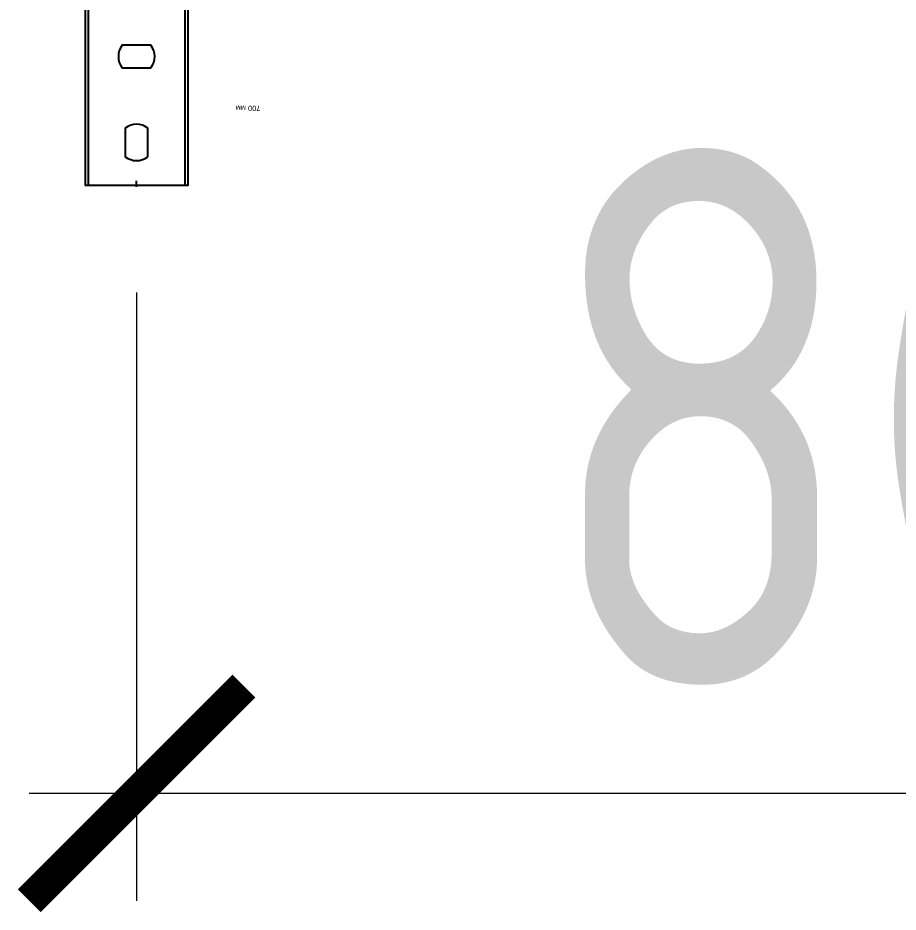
# Model space of a CAD drawing. Header units: millimetres. Extents: x -42533 to 645315, y 3457 to 82611.
# Drawn here: x 27924.5 to 28334.7, y 43406.9 to 43823.7 of the extents above; entities that cross this region are included whole.
import ezdxf
from ezdxf.enums import TextEntityAlignment as Align

# ---------------------------------------------------------------- set-up
doc = ezdxf.new("R2018")
doc.units = ezdxf.units.MM
doc.layers.add('00_00_потолок_Панели из стали', color=7, linetype='Continuous')
doc.layers.add('ЭОМ_Лотки рабочие', color=5, linetype='Continuous')
doc.styles.get("Standard").update_dxf_attribs({"font": 'arial.ttf'})
doc.styles.add('М2', font='isocpeur.ttf', dxfattribs={"width": 0.8})
doc.dimstyles.new('М2-100', dxfattribs={"dimtxt": 250, "dimasz": 100, "dimexe": 50, "dimexo": 50, "dimgap": 50, "dimtad": 1, "dimdec": 0, "dimzin": 1, "dimtxsty": 'М2', "dimblk": 'ARCHTICK', "dimcen": 2.5, "dimdle": 50, "dimclre": 256, "dimclrt": 256, "dimadec": 0, "dimazin": 0, "dimtfac": 1, "dimtdec": 0, "dimtix": 1, "dimtmove": 1, "dimatfit": 3, "dimldrblk": 'NONE', "dimfxl": 1, "dimtolj": 1, "dimlwd": 9, "dimlwe": 9, "dimarcsym": 1})

# ---------------------------------------------------------------- blocks, each defined once
blk = doc.blocks.new('*U45')
at = {"color": 0, "linetype": 'ByBlock', "lineweight": -2}
for points in [[(24, -700), (24, 0), (-24, 0), (-24, -700)], [(-22.5, -700), (-22.5, 0)], [(22.5, -700), (22.5, 0)], [(-24, -700), (24, -700)]]:
    blk.add_lwpolyline(points, dxfattribs=at)
at = {"color": 254, "transparency": 33554483}
blk.add_lwpolyline([(0, 0.66), (0, -2.16)], dxfattribs=at)
at = {"color": 0, "linetype": 'ByBlock', "lineweight": -2}
for points in [[(-5.25, -13.32), (-5.25, -26.68, 0.345739), (5.25, -26.68), (5.25, -13.32, 0.345739)], [(-6.68, -54.75, 0.345739), (-6.68, -65.25), (6.68, -65.25, 0.345739), (6.68, -54.75)], [(-5.25, -93.32), (-5.25, -106.68, 0.345739), (5.25, -106.68), (5.25, -93.32, 0.345739)], [(-6.68, -134.75, 0.345739), (-6.68, -145.25), (6.68, -145.25, 0.345739), (6.68, -134.75)], [(-5.25, -173.32), (-5.25, -186.68, 0.345739), (5.25, -186.68), (5.25, -173.32, 0.345739)], [(-6.68, -214.75, 0.345739), (-6.68, -225.25), (6.68, -225.25, 0.345739), (6.68, -214.75)], [(-5.25, -253.32), (-5.25, -266.68, 0.345739), (5.25, -266.68), (5.25, -253.32, 0.345739)], [(-6.68, -294.75, 0.345739), (-6.68, -305.25), (6.68, -305.25, 0.345739), (6.68, -294.75)], [(-5.25, -333.32), (-5.25, -346.68, 0.345739), (5.25, -346.68), (5.25, -333.32, 0.345739)], [(-6.68, -374.75, 0.345739), (-6.68, -385.25), (6.68, -385.25, 0.345739), (6.68, -374.75)], [(-5.25, -413.32), (-5.25, -426.68, 0.345739), (5.25, -426.68), (5.25, -413.32, 0.345739)], [(-6.68, -454.75, 0.345739), (-6.68, -465.25), (6.68, -465.25, 0.345739), (6.68, -454.75)], [(-5.25, -493.32), (-5.25, -506.68, 0.345739), (5.25, -506.68), (5.25, -493.32, 0.345739)], [(-6.68, -534.75, 0.345739), (-6.68, -545.25), (6.68, -545.25, 0.345739), (6.68, -534.75)], [(-5.25, -573.32), (-5.25, -586.68, 0.345739), (5.25, -586.68), (5.25, -573.32, 0.345739)], [(-6.68, -614.75, 0.345739), (-6.68, -625.25), (6.68, -625.25, 0.345739), (6.68, -614.75)], [(-5.25, -653.32), (-5.25, -666.68, 0.345739), (5.25, -666.68), (5.25, -653.32, 0.345739)]]:
    blk.add_lwpolyline(points, format="xyb", close=True, dxfattribs=at)
at = {"flags": 9}
for tag, p in [('НАИМЕНОВАНИЕ', (-58.16, -19.4)), ('АРТИКУЛ', (-58.87, -24.46)), ('ПРИМЕЧАНИЕ', (-58.33, -30.8))]:
    blk.add_attdef(tag, p, '', height=2.5, dxfattribs=at)
at = {"lineweight": 30, "flags": 104}
blk.add_attdef('ДЛИНА', text='', height=2.5, dxfattribs=at).set_placement((-57.72, -34.59), align=Align.TOP_LEFT)
blk = doc.blocks.new('_ArchTick')
at = {"color": 0, "linetype": 'ByBlock', "lineweight": 70, "const_width": 0.15}
blk.add_lwpolyline([(-0.5, -0.5), (0.5, 0.5)], dxfattribs=at)
blk = doc.blocks.new('*D641')
at = {"layer": '00_00_потолок_Панели из стали', "lineweight": 9, "transparency": 16777216}
for p, q in [((27979.83, 43695.66), (27979.83, 43412.21)), ((28780.03, 43695), (28780.03, 43412.21))]:
    blk.add_line(p, q, dxfattribs=at)
at = {"layer": '00_00_потолок_Панели из стали', "color": 0, "lineweight": 9, "transparency": 16777216}
blk.add_line((28830.03, 43462.21), (27929.83, 43462.21), dxfattribs=at)
at = {"layer": 'Defpoints', "color": 0, "transparency": 16777216}
for p in [(27979.83, 43745.66), (28780.03, 43745), (27979.83, 43462.21)]:
    blk.add_point(p, dxfattribs=at)
at = {"layer": '00_00_потолок_Панели из стали', "color": 0, "lineweight": 9, "transparency": 16777216, "xscale": 100, "yscale": 100, "zscale": 100, "rotation": 180}
blk.add_blockref('_ArchTick', (27979.83, 43462.21), dxfattribs=at)
at = {"layer": '00_00_потолок_Панели из стали', "color": 0, "lineweight": 9, "transparency": 16777216, "xscale": 100, "yscale": 100, "zscale": 100}
blk.add_blockref('_ArchTick', (28780.03, 43462.21), dxfattribs=at)
at = {"layer": '00_00_потолок_Панели из стали', "transparency": 16777216, "insert": (28379.93, 43637.21), "char_height": 250, "attachment_point": 5, "style": 'М2'}
blk.add_mtext('\\A1;800', dxfattribs=at)
blk = doc.blocks.new('_None')

msp = doc.modelspace()

# ---------------------------------------------------------------- block references
at = {"layer": 'ЭОМ_Лотки рабочие'}
ref = msp.add_blockref('*U45', (27979.83, 43745.66), dxfattribs=dict(at, rotation=180))
lines = msp.add_mtext('700 мм', dxfattribs={"layer": '0', "insert": (28037.55, 43780.26), "char_height": 2.5, "attachment_point": 1, "rotation": 180})
ref.add_attrib('ДЛИНА', '', (28037.55, 43780.26)).embed_mtext(lines)

# ---------------------------------------------------------------- dimensions: what is measured, and where the dimension line sits
at = {"layer": '00_00_потолок_Панели из стали'}
dim = msp.add_linear_dim(base=(27979.83, 43462.21), p1=(28780.03, 43745), p2=(27979.83, 43745.66), dimstyle='М2-100', dxfattribs=at)
dim.commit()
dim.dimension.update_dxf_attribs({"geometry": '*D641', "text_midpoint": (28379.93, 43637.21)})

doc.saveas('drawing.dxf')
